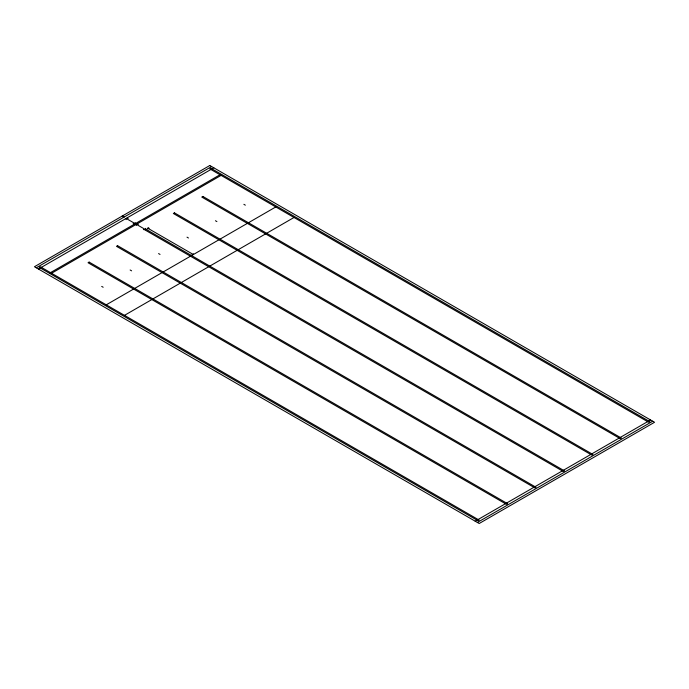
<?xml version="1.0" encoding="UTF-8"?>
<svg xmlns="http://www.w3.org/2000/svg" width="689" height="689" viewBox="0 0 689 689"><rect width="100%" height="100%" fill="white"/><g stroke="black" fill="none" stroke-linecap="round" stroke-linejoin="round"><path stroke-width="1.03" d="M123.21 217.19L124.029 216.716M122.031 216.553L122.892 216.053M36.276 267.78L211.618 166.549M38.463 269.046L40.281 267.995M41.374 267.358L210.894 169.494M211.988 168.865L213.805 167.806M147.248 228.61L148.497 227.887M106.27 304.822L133.606 289.044M134.7 288.407L162.044 272.62M163.138 271.991L190.474 256.205M191.568 255.576L218.913 239.789M220.006 239.161L247.342 223.374M248.436 222.745L275.781 206.958M124.494 315.347L151.83 299.56M152.924 298.931L180.268 283.145M181.362 282.516L208.707 266.729M209.8 266.1L237.137 250.314M238.23 249.685L265.575 233.898M266.669 233.27L294.005 217.483M475.195 521.194L477.012 520.135M478.106 519.506L505.45 503.719M506.544 503.091L533.88 487.304M534.974 486.675L562.319 470.888M563.413 470.26L590.757 454.473M591.851 453.844L619.187 438.058M620.281 437.42L647.626 421.642M648.719 421.005L650.537 419.954M477.382 522.451L652.724 421.22M147.868 228.972L147.859 228.257L149.117 228.248M192.059 254.542L193.368 254.534L193.359 253.793M126.147 219.602L126.13 218.43L128.197 218.422M133.141 223.692L135.251 223.692L135.233 222.487M136.344 225.51L136.344 224.321L138.403 224.321M143.39 229.583L145.457 229.583L145.457 228.386M220.006 174.756L209.8 168.865L210.894 168.228L649.813 421.642L648.719 422.271L221.1 175.385M243.88 204.323L245.344 205.167M215.45 220.738L216.906 221.582M187.012 237.162L188.467 237.998M147.859 228.257L193.368 254.534M122.125 216.113L123.942 217.164M126.13 218.43L135.251 223.692M136.344 224.321L145.457 229.583M158.573 253.578L160.037 254.422M130.143 269.993L131.599 270.837M101.705 286.409L103.169 287.253M50.486 272.62L40.281 266.729L39.187 267.358L478.106 520.772L479.199 520.135L51.58 273.257M209.8 165.498L34.45 266.729L479.199 523.502L654.55 422.271L209.8 165.498M220.549 174.438L49.944 272.939L51.038 273.567L221.643 175.066L220.549 174.438M89.131 262.104L88.037 262.733L506.544 504.357L507.638 503.719L89.131 262.104M117.569 245.68L116.475 246.317L534.974 487.933L536.068 487.304L117.569 245.68M145.999 229.265L144.905 229.902L563.413 471.517L564.506 470.888L145.999 229.265M174.438 212.849L173.344 213.478L591.851 455.102L592.945 454.473L174.438 212.849M202.867 196.434L201.774 197.063L620.281 438.686L621.375 438.058L202.867 196.434"/></g></svg>
